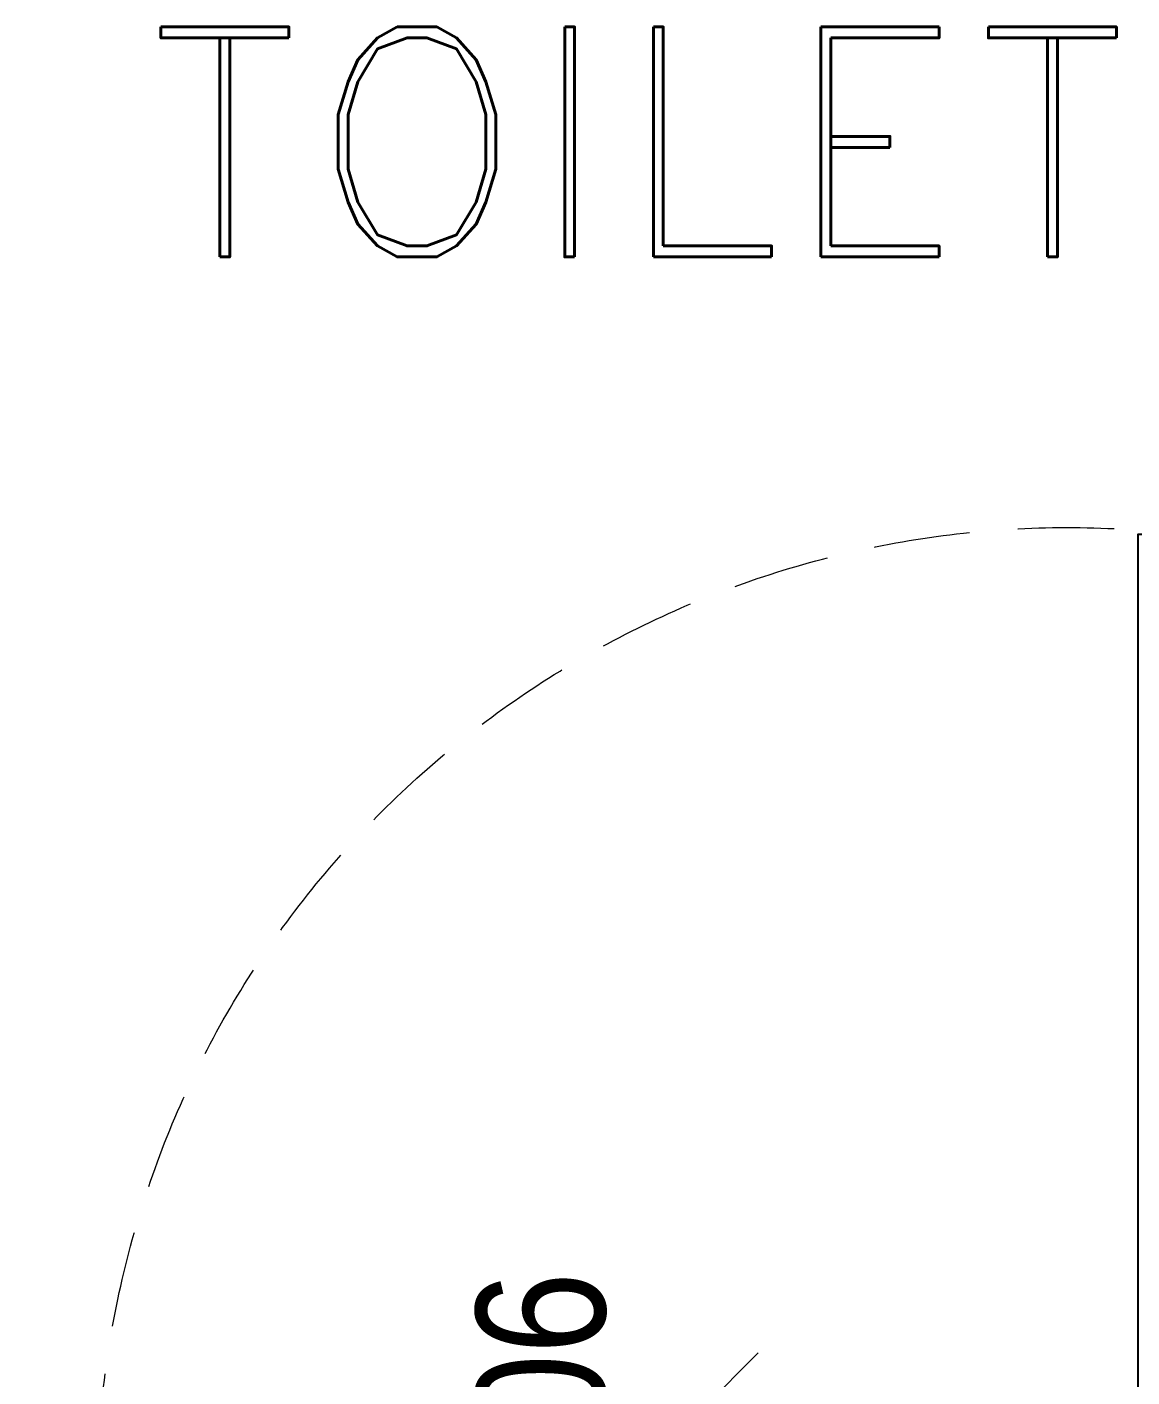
# Model space of a CAD drawing. Header units: inches. Extents: x 3 to 218426, y 2 to 56473.
# Drawn here: x 35993 to 36709, y 20991 to 21866 of the extents above; entities that cross this region are included whole.
import ezdxf
from ezdxf.enums import TextEntityAlignment as Align

# ---------------------------------------------------------------- set-up
doc = ezdxf.new("R2010")
doc.units = ezdxf.units.IN
doc.header["$MEASUREMENT"] = 0
doc.linetypes.add('HIDDEN', pattern=[0.375, 0.25, -0.125])
doc.layers.add('TEXT 1', color=210, linetype='Continuous', lineweight=5)
doc.styles.add('Arial Narrow', font='ARIALN.TTF')
doc.styles.add('HAND', font='ROMAND.SHX', dxfattribs={"width": 0.8, "height": 250})

# ---------------------------------------------------------------- blocks, each defined once
blk = doc.blocks.new('FSASDAS')
at = {"layer": 'TEXT 1', "color": 210, "transparency": 33554687}
for p, q in [((1829930.34, 60865.59), (1829856.38, 60939.56)), ((1829981.9, 60939.56), (1829856.38, 60939.56)), ((1829961.73, 60865.59), (1829887.76, 60939.56)), ((1829993.11, 60865.59), (1829919.14, 60939.56)), ((1830024.49, 60865.59), (1829950.52, 60939.56)), ((1830055.87, 60865.59), (1829981.9, 60939.56)), ((1830129.83, 60791.63), (1830055.87, 60865.59)), ((1830055.87, 60865.59), (1830181.39, 60865.59)), ((1830161.21, 60791.63), (1830087.25, 60865.59)), ((1830192.59, 60791.63), (1830118.63, 60865.59)), ((1830223.97, 60791.63), (1830150.01, 60865.59)), ((1830255.35, 60791.63), (1830181.39, 60865.59))]:
    blk.add_line(p, q, dxfattribs=at)
at = {"layer": 'TEXT 1', "transparency": 33554687, "style": 'Arial Narrow'}
blk.add_text('+0.06', height=83.681, dxfattribs=at).set_placement((1830065.31, 60890.79))
blk = doc.blocks.new('SASA433')
for p, q in [((1831570.9648, 60724.6984), (1831570.9648, 60725.2984)), ((1831570.9648, 60725.2984), (1831571.1648, 60725.2984)), ((1831571.1648, 60725.2984), (1831571.1648, 60724.6984)), ((1831574.1648, 60725.2984), (1831573.9648, 60725.2984)), ((1831573.9648, 60725.2984), (1831573.9648, 60724.6984)), ((1831574.1648, 60725.2984), (1831574.1648, 60724.6984)), ((1831571.1648, 60724.6984), (1831570.9648, 60724.6984)), ((1831574.1648, 60724.6984), (1831573.9648, 60724.6984))]:
    blk.add_line(p, q)
blk.add_lwpolyline([(1831571.1648, 60725.2984), (1831571.1648, 60728.0984), (1831571.2848, 60728.0984), (1831571.2848, 60725.2984)], close=True)
at = {"color": 8, "linetype": 'HIDDEN', "lineweight": 5}
blk.add_arc((1831571.4655, 60725.5991), 2.5173, 353.1393, 96.8607, dxfattribs=at)

msp = doc.modelspace()

# ---------------------------------------------------------------- block references
at = {"xscale": -249.9999999854481, "yscale": 249.9999999854481, "zscale": 249.9999999854481}
msp.add_blockref('SASA433', (457929534.33, -15160487.65), dxfattribs=at)
at = {"rotation": 90}
msp.add_blockref('FSASDAS', (97258.75, -1809248.91), dxfattribs=at)

# ---------------------------------------------------------------- texts
at = {"color": 4, "style": 'HAND'}
msp.add_attdef('TOILET', text='%%UDENAH LANTAI DASAR', height=149.014, rotation=0, dxfattribs=at).set_placement((36389.66, 21791.39), align=Align.MIDDLE)

doc.saveas('drawing.dxf')
